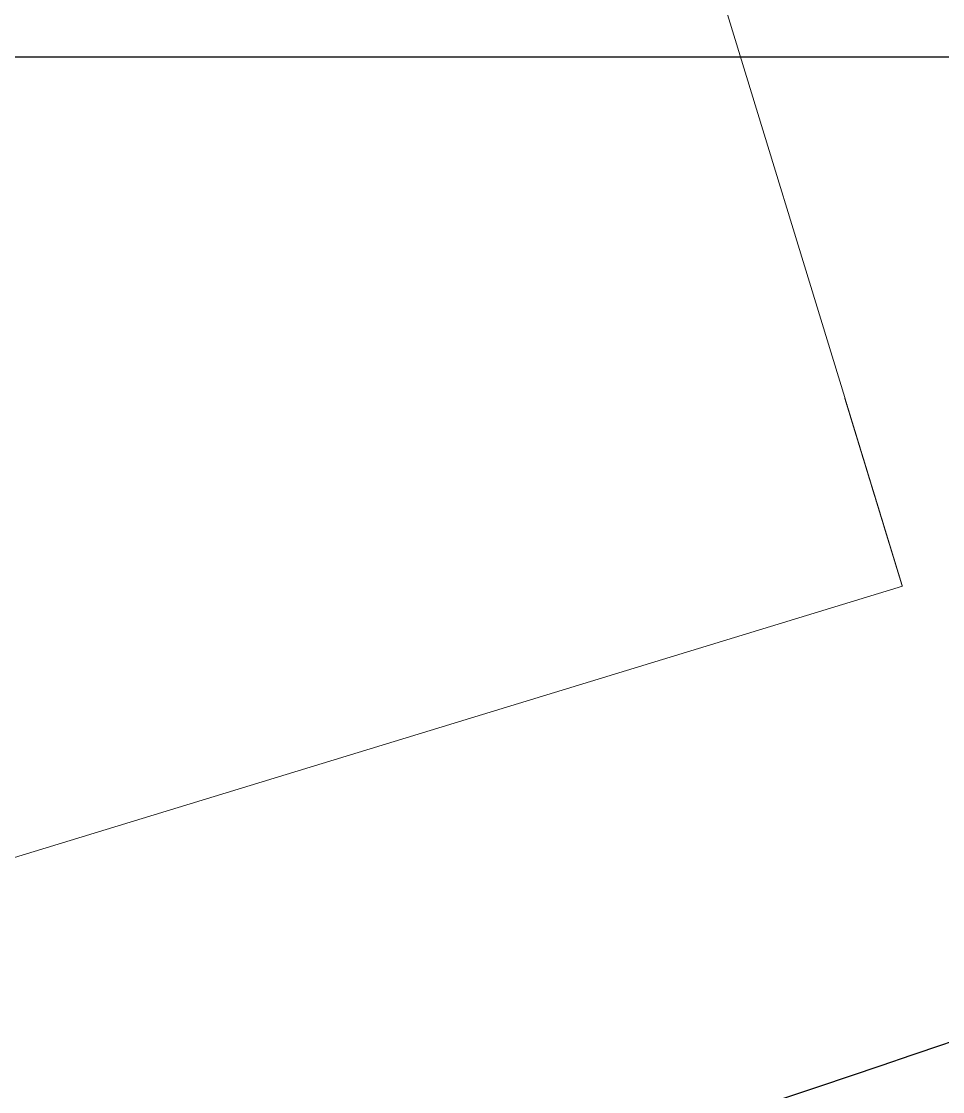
# Model space of a CAD drawing. Header units: millimetres. Extents: x 27525 to 1347740, y 16401 to 59429.
# Drawn here: x 648927 to 649394, y 35894 to 36437 of the extents above; entities that cross this region are included whole.
import ezdxf
from ezdxf.lldxf.tags import DXFTag

# ---------------------------------------------------------------- set-up
doc = ezdxf.new("R2010")
doc.units = ezdxf.units.MM
doc.layers.add('Eletruto embutido no piso', color=4, linetype='HIDDEN')
doc.layers.add('Mobiliário', color=151, linetype='Continuous', lineweight=9, plot=False)
tags = doc.linetypes.add('HIDDEN', pattern=[0.375, 0.25, -0.125]).pattern_tags.tags
tags[6:7] = [DXFTag(74, 4), DXFTag(75, 0), DXFTag(340, '0'), DXFTag(46, 1.0), DXFTag(50, 0.0), DXFTag(44, 0.0), DXFTag(45, 0.0)]
tags[4:5] = [DXFTag(74, 4), DXFTag(75, 0), DXFTag(340, '0'), DXFTag(46, 1.0), DXFTag(50, 0.0), DXFTag(44, 0.0), DXFTag(45, 0.0)]

msp = doc.modelspace()

# ---------------------------------------------------------------- linework, layer by layer
at = {"layer": 'Eletruto embutido no piso', "ltscale": 400}
msp.add_line((648441.234, 36418.606), (650329.577, 36418.606), dxfattribs=at)
msp.add_arc((646287.56, 44975.174), 9574.912, 286.762752, 299.3755279, dxfattribs=at)
at = {"layer": 'Mobiliário'}
for p, q in [((649212.881, 36676.034), (649344.316, 36245.917)), ((648595.848, 35912.636), (649373.54, 36150.282))]:
    msp.add_line(p, q, dxfattribs=at)
msp.add_lwpolyline([(649344.316, 36245.917), (649344.362, 36245.767), (649344.408, 36245.617), (649344.454, 36245.467), (649344.5, 36245.317), (649344.545, 36245.167), (649344.591, 36245.017), (649344.637, 36244.867), (649344.683, 36244.717), (649344.729, 36244.567), (649344.775, 36244.418), (649344.82, 36244.268), (649344.866, 36244.118), (649344.912, 36243.968), (649344.958, 36243.818), (649345.004, 36243.668), (649345.049, 36243.518), (649345.095, 36243.368), (649345.141, 36243.218), (649345.187, 36243.068), (649345.233, 36242.918), (649345.278, 36242.769), (649345.324, 36242.619), (649345.37, 36242.469), (649345.416, 36242.319), (649345.462, 36242.169), (649345.507, 36242.019), (649345.553, 36241.869), (649345.599, 36241.719), (649345.645, 36241.569), (649345.691, 36241.419), (649345.737, 36241.269), (649345.782, 36241.12), (649345.828, 36240.97), (649345.874, 36240.82), (649345.92, 36240.67), (649345.966, 36240.52), (649346.011, 36240.37), (649346.057, 36240.22), (649346.103, 36240.07), (649346.149, 36239.92), (649346.195, 36239.77), (649346.24, 36239.62), (649346.286, 36239.471), (649346.332, 36239.321), (649346.378, 36239.171), (649346.424, 36239.021), (649346.469, 36238.871), (649346.515, 36238.721), (649346.561, 36238.571), (649346.607, 36238.421), (649346.653, 36238.271), (649346.698, 36238.121), (649346.744, 36237.972), (649346.79, 36237.822), (649346.836, 36237.672), (649346.882, 36237.522), (649346.928, 36237.372), (649346.973, 36237.222), (649347.019, 36237.072), (649347.065, 36236.922), (649347.111, 36236.772), (649347.157, 36236.622), (649347.202, 36236.472), (649347.248, 36236.323), (649347.294, 36236.173), (649347.34, 36236.023), (649347.386, 36235.873), (649347.431, 36235.723), (649347.477, 36235.573), (649347.523, 36235.423), (649347.569, 36235.273), (649347.614, 36235.124), (649347.66, 36234.976), (649347.705, 36234.828), (649347.75, 36234.68), (649347.795, 36234.532), (649347.84, 36234.384), (649347.886, 36234.236), (649347.931, 36234.088), (649347.976, 36233.94), (649348.021, 36233.792), (649348.067, 36233.644), (649348.112, 36233.496), (649348.157, 36233.348), (649348.202, 36233.2), (649348.248, 36233.052), (649348.293, 36232.904), (649348.338, 36232.756), (649348.383, 36232.608), (649348.429, 36232.46), (649348.474, 36232.312), (649348.519, 36232.164), (649348.564, 36232.016), (649348.609, 36231.868), (649348.655, 36231.72), (649348.7, 36231.572), (649348.745, 36231.424), (649348.79, 36231.276), (649348.836, 36231.128), (649348.881, 36230.98), (649348.926, 36230.832), (649348.971, 36230.684), (649349.017, 36230.536), (649349.062, 36230.388), (649349.107, 36230.24), (649349.152, 36230.092), (649349.197, 36229.944), (649349.243, 36229.796), (649349.288, 36229.648), (649349.333, 36229.499), (649349.378, 36229.351), (649349.424, 36229.203), (649349.469, 36229.055), (649349.514, 36228.907), (649349.559, 36228.759), (649349.605, 36228.611), (649349.65, 36228.463), (649349.695, 36228.315), (649349.74, 36228.167), (649349.785, 36228.019), (649349.831, 36227.871), (649349.876, 36227.723), (649349.921, 36227.575), (649349.966, 36227.427), (649350.012, 36227.279), (649350.057, 36227.131), (649350.102, 36226.983), (649350.147, 36226.835), (649350.193, 36226.687), (649350.238, 36226.539), (649350.283, 36226.391), (649350.328, 36226.243), (649350.374, 36226.095), (649350.419, 36225.947), (649350.464, 36225.799), (649350.509, 36225.651), (649350.554, 36225.503), (649350.6, 36225.355), (649350.645, 36225.207), (649350.69, 36225.059), (649350.735, 36224.911), (649350.781, 36224.763), (649350.826, 36224.615), (649350.87, 36224.471), (649350.914, 36224.327), (649350.958, 36224.182), (649351.002, 36224.038), (649351.046, 36223.894), (649351.09, 36223.75), (649351.134, 36223.605), (649351.178, 36223.461), (649351.222, 36223.317), (649351.267, 36223.173), (649351.311, 36223.028), (649351.355, 36222.884), (649351.399, 36222.74), (649351.443, 36222.595), (649351.487, 36222.451), (649351.531, 36222.307), (649351.575, 36222.163), (649351.619, 36222.018), (649351.663, 36221.874), (649351.707, 36221.73), (649351.752, 36221.586), (649351.796, 36221.441), (649351.84, 36221.297), (649351.884, 36221.153), (649351.928, 36221.008), (649351.972, 36220.864), (649352.016, 36220.72), (649352.06, 36220.576), (649352.104, 36220.431), (649352.148, 36220.287), (649352.192, 36220.143), (649352.236, 36219.998), (649352.281, 36219.854), (649352.325, 36219.71), (649352.369, 36219.566), (649352.413, 36219.421), (649352.457, 36219.277), (649352.501, 36219.133), (649352.545, 36218.989), (649352.589, 36218.844), (649352.633, 36218.7), (649352.677, 36218.556), (649352.721, 36218.411), (649352.766, 36218.267), (649352.81, 36218.123), (649352.854, 36217.979), (649352.898, 36217.834), (649352.942, 36217.69), (649352.986, 36217.546), (649353.03, 36217.402), (649353.074, 36217.257), (649353.118, 36217.113), (649353.162, 36216.969), (649353.206, 36216.824), (649353.25, 36216.68), (649353.295, 36216.536), (649353.339, 36216.392), (649353.383, 36216.247), (649353.427, 36216.103), (649353.471, 36215.959), (649353.515, 36215.814), (649353.559, 36215.67), (649353.603, 36215.526), (649353.647, 36215.382), (649353.691, 36215.237), (649353.735, 36215.093), (649353.78, 36214.949), (649353.824, 36214.805), (649353.868, 36214.66), (649353.912, 36214.516), (649353.956, 36214.372), (649353.999, 36214.231), (649354.041, 36214.093), (649354.084, 36213.954), (649354.126, 36213.815), (649354.168, 36213.677), (649354.211, 36213.538), (649354.253, 36213.399), (649354.295, 36213.26), (649354.338, 36213.122), (649354.38, 36212.983), (649354.423, 36212.844), (649354.465, 36212.706), (649354.507, 36212.567), (649354.55, 36212.428), (649354.592, 36212.289), (649354.635, 36212.151), (649354.677, 36212.012), (649354.719, 36211.873), (649354.762, 36211.735), (649354.804, 36211.596), (649354.847, 36211.457), (649354.889, 36211.318), (649354.931, 36211.18), (649354.974, 36211.041), (649355.016, 36210.902), (649355.058, 36210.764), (649355.101, 36210.625), (649355.143, 36210.486), (649355.186, 36210.347), (649355.228, 36210.209), (649355.27, 36210.07), (649355.313, 36209.931), (649355.355, 36209.793), (649355.398, 36209.654), (649355.44, 36209.515), (649355.482, 36209.376), (649355.525, 36209.238), (649355.567, 36209.099), (649355.61, 36208.96), (649355.652, 36208.822), (649355.694, 36208.683), (649355.737, 36208.544), (649355.779, 36208.405), (649355.821, 36208.267), (649355.864, 36208.128), (649355.906, 36207.989), (649355.949, 36207.851), (649355.991, 36207.712), (649356.033, 36207.573), (649356.076, 36207.434), (649356.118, 36207.296), (649356.161, 36207.157), (649356.203, 36207.018), (649356.245, 36206.88), (649356.288, 36206.741), (649356.33, 36206.602), (649356.373, 36206.463), (649356.415, 36206.325), (649356.457, 36206.186), (649356.5, 36206.047), (649356.542, 36205.909), (649356.584, 36205.77), (649356.627, 36205.631), (649356.669, 36205.492), (649356.712, 36205.354), (649356.754, 36205.215), (649356.796, 36205.076), (649356.839, 36204.938), (649356.881, 36204.799), (649356.924, 36204.66), (649356.966, 36204.521), (649357.008, 36204.385), (649357.048, 36204.253), (649357.088, 36204.122), (649357.128, 36203.991), (649357.168, 36203.859), (649357.208, 36203.728), (649357.249, 36203.596), (649357.289, 36203.465), (649357.329, 36203.334), (649357.369, 36203.202), (649357.409, 36203.071), (649357.449, 36202.939), (649357.49, 36202.808), (649357.53, 36202.676), (649357.57, 36202.545), (649357.61, 36202.414), (649357.65, 36202.282), (649357.69, 36202.151), (649357.731, 36202.019), (649357.771, 36201.888), (649357.811, 36201.757), (649357.851, 36201.625), (649357.891, 36201.494), (649357.931, 36201.362), (649357.971, 36201.231), (649358.012, 36201.1), (649358.052, 36200.968), (649358.092, 36200.837), (649358.132, 36200.705), (649358.172, 36200.574), (649358.212, 36200.443), (649358.253, 36200.311), (649358.293, 36200.18), (649358.333, 36200.048), (649358.373, 36199.917), (649358.413, 36199.785), (649358.453, 36199.654), (649358.493, 36199.523), (649358.534, 36199.391), (649358.574, 36199.26), (649358.614, 36199.128), (649358.654, 36198.997), (649358.694, 36198.866), (649358.734, 36198.734), (649358.775, 36198.603), (649358.815, 36198.471), (649358.855, 36198.34), (649358.895, 36198.209), (649358.935, 36198.077), (649358.975, 36197.946), (649359.016, 36197.814), (649359.056, 36197.683), (649359.096, 36197.552), (649359.136, 36197.42), (649359.176, 36197.289), (649359.216, 36197.157), (649359.256, 36197.026), (649359.297, 36196.894), (649359.337, 36196.763), (649359.377, 36196.632), (649359.417, 36196.5), (649359.457, 36196.369), (649359.497, 36196.237), (649359.538, 36196.106), (649359.578, 36195.975), (649359.618, 36195.843), (649359.658, 36195.712), (649359.698, 36195.58), (649359.738, 36195.449), (649359.778, 36195.318), (649359.819, 36195.186), (649359.859, 36195.055), (649359.897, 36194.931), (649359.934, 36194.809), (649359.971, 36194.686), (649360.009, 36194.564), (649360.046, 36194.441), (649360.084, 36194.319), (649360.121, 36194.196), (649360.159, 36194.074), (649360.196, 36193.951), (649360.233, 36193.829), (649360.271, 36193.706), (649360.308, 36193.584), (649360.346, 36193.462), (649360.383, 36193.339), (649360.42, 36193.217), (649360.458, 36193.094), (649360.495, 36192.972), (649360.533, 36192.849), (649360.57, 36192.727), (649360.608, 36192.604), (649360.645, 36192.482), (649360.682, 36192.36), (649360.72, 36192.237), (649360.757, 36192.115), (649360.795, 36191.992), (649360.832, 36191.87), (649360.869, 36191.747), (649360.907, 36191.625), (649360.944, 36191.502), (649360.982, 36191.38), (649361.019, 36191.257), (649361.057, 36191.135), (649361.094, 36191.013), (649361.131, 36190.89), (649361.169, 36190.768), (649361.206, 36190.645), (649361.244, 36190.523), (649361.281, 36190.4), (649361.318, 36190.278), (649361.356, 36190.155), (649361.393, 36190.033), (649361.431, 36189.911), (649361.468, 36189.788), (649361.506, 36189.666), (649361.543, 36189.543), (649361.58, 36189.421), (649361.618, 36189.298), (649361.655, 36189.176), (649361.693, 36189.053), (649361.73, 36188.931), (649361.768, 36188.808), (649361.805, 36188.686), (649361.842, 36188.564), (649361.88, 36188.441), (649361.917, 36188.319), (649361.955, 36188.196), (649361.992, 36188.074), (649362.029, 36187.951), (649362.067, 36187.829), (649362.104, 36187.706), (649362.142, 36187.584), (649362.179, 36187.461), (649362.217, 36187.339), (649362.254, 36187.217), (649362.291, 36187.094), (649362.329, 36186.972), (649362.366, 36186.849), (649362.404, 36186.727), (649362.441, 36186.604), (649362.478, 36186.482), (649362.516, 36186.359), (649362.552, 36186.241), (649362.586, 36186.13), (649362.62, 36186.018), (649362.655, 36185.906), (649362.689, 36185.794), (649362.723, 36185.682), (649362.757, 36185.57), (649362.791, 36185.458), (649362.826, 36185.346), (649362.86, 36185.234), (649362.894, 36185.122), (649362.928, 36185.01), (649362.962, 36184.898), (649362.997, 36184.786), (649363.031, 36184.674), (649363.065, 36184.562), (649363.099, 36184.45), (649363.134, 36184.338), (649363.168, 36184.226), (649363.202, 36184.114), (649363.236, 36184.002), (649363.27, 36183.89), (649363.305, 36183.778), (649363.339, 36183.667), (649363.373, 36183.555), (649363.407, 36183.443), (649363.441, 36183.331), (649363.476, 36183.219), (649363.51, 36183.107), (649363.544, 36182.995), (649363.578, 36182.883), (649363.612, 36182.771), (649363.647, 36182.659), (649363.681, 36182.547), (649363.715, 36182.435), (649363.749, 36182.323), (649363.784, 36182.211), (649363.818, 36182.099), (649363.852, 36181.987), (649363.886, 36181.875), (649363.92, 36181.763), (649363.955, 36181.651), (649363.989, 36181.539), (649364.023, 36181.427), (649364.057, 36181.316), (649364.091, 36181.204), (649364.126, 36181.092), (649364.16, 36180.98), (649364.194, 36180.868), (649364.228, 36180.756), (649364.262, 36180.644), (649364.297, 36180.532), (649364.331, 36180.42), (649364.365, 36180.308), (649364.399, 36180.196), (649364.434, 36180.084), (649364.468, 36179.972), (649364.502, 36179.86), (649364.536, 36179.748), (649364.57, 36179.636), (649364.605, 36179.524), (649364.639, 36179.412), (649364.673, 36179.3), (649364.707, 36179.188), (649364.741, 36179.076), (649364.776, 36178.964), (649364.81, 36178.853), (649364.844, 36178.741), (649364.878, 36178.629), (649364.912, 36178.517), (649364.947, 36178.405), (649364.981, 36178.293), (649365.011, 36178.193), (649365.042, 36178.093), (649365.073, 36177.993), (649365.103, 36177.893), (649365.134, 36177.793), (649365.164, 36177.692), (649365.195, 36177.592), (649365.225, 36177.492), (649365.256, 36177.392), (649365.287, 36177.292), (649365.317, 36177.192), (649365.348, 36177.092), (649365.378, 36176.992), (649365.409, 36176.892), (649365.439, 36176.792), (649365.47, 36176.692), (649365.501, 36176.592), (649365.531, 36176.492), (649365.562, 36176.392), (649365.592, 36176.292), (649365.623, 36176.192), (649365.653, 36176.092), (649365.684, 36175.992), (649365.715, 36175.892), (649365.745, 36175.792), (649365.776, 36175.692), (649365.806, 36175.591), (649365.837, 36175.491), (649365.867, 36175.391), (649365.898, 36175.291), (649365.929, 36175.191), (649365.959, 36175.091), (649365.99, 36174.991), (649366.02, 36174.891), (649366.051, 36174.791), (649366.081, 36174.691), (649366.112, 36174.591), (649366.143, 36174.491), (649366.173, 36174.391), (649366.204, 36174.291), (649366.234, 36174.191), (649366.265, 36174.091), (649366.295, 36173.991), (649366.326, 36173.891), (649366.357, 36173.791), (649366.387, 36173.691), (649366.418, 36173.591), (649366.448, 36173.49), (649366.479, 36173.39), (649366.51, 36173.29), (649366.54, 36173.19), (649366.571, 36173.09), (649366.601, 36172.99), (649366.632, 36172.89), (649366.662, 36172.79), (649366.693, 36172.69), (649366.724, 36172.59), (649366.754, 36172.49), (649366.785, 36172.39), (649366.815, 36172.29), (649366.846, 36172.19), (649366.876, 36172.09), (649366.907, 36171.99), (649366.938, 36171.89), (649366.968, 36171.79), (649366.999, 36171.69), (649367.029, 36171.59), (649367.06, 36171.49), (649367.09, 36171.389), (649367.121, 36171.289), (649367.152, 36171.189), (649367.18, 36171.097), (649367.206, 36171.01), (649367.233, 36170.923), (649367.259, 36170.836), (649367.286, 36170.749), (649367.313, 36170.662), (649367.339, 36170.576), (649367.366, 36170.489), (649367.392, 36170.402), (649367.419, 36170.315), (649367.445, 36170.228), (649367.472, 36170.141), (649367.498, 36170.054), (649367.525, 36169.967), (649367.552, 36169.88), (649367.578, 36169.794), (649367.605, 36169.707), (649367.631, 36169.62), (649367.658, 36169.533), (649367.684, 36169.446), (649367.711, 36169.359), (649367.737, 36169.272), (649367.764, 36169.185), (649367.79, 36169.099), (649367.817, 36169.012), (649367.844, 36168.925), (649367.87, 36168.838), (649367.897, 36168.751), (649367.923, 36168.664), (649367.95, 36168.577), (649367.976, 36168.49), (649368.003, 36168.403), (649368.029, 36168.317), (649368.056, 36168.23), (649368.082, 36168.143), (649368.109, 36168.056), (649368.136, 36167.969), (649368.162, 36167.882), (649368.189, 36167.795), (649368.215, 36167.708), (649368.242, 36167.622), (649368.268, 36167.535), (649368.295, 36167.448), (649368.321, 36167.361), (649368.348, 36167.274), (649368.375, 36167.187), (649368.401, 36167.1), (649368.428, 36167.013), (649368.454, 36166.926), (649368.481, 36166.84), (649368.507, 36166.753), (649368.534, 36166.666), (649368.56, 36166.579), (649368.587, 36166.492), (649368.613, 36166.405), (649368.64, 36166.318), (649368.667, 36166.231), (649368.693, 36166.144), (649368.72, 36166.058), (649368.746, 36165.971), (649368.773, 36165.884), (649368.799, 36165.797), (649368.826, 36165.71), (649368.852, 36165.623), (649368.879, 36165.536), (649368.906, 36165.449), (649368.932, 36165.363), (649368.959, 36165.276), (649368.985, 36165.189), (649369.012, 36165.102), (649369.038, 36165.015), (649369.064, 36164.93), (649369.086, 36164.858), (649369.109, 36164.785), (649369.131, 36164.712), (649369.153, 36164.64), (649369.175, 36164.567), (649369.197, 36164.494), (649369.22, 36164.422), (649369.242, 36164.349), (649369.264, 36164.277), (649369.286, 36164.204), (649369.308, 36164.131), (649369.331, 36164.059), (649369.353, 36163.986), (649369.375, 36163.913), (649369.397, 36163.841), (649369.419, 36163.768), (649369.442, 36163.695), (649369.464, 36163.623), (649369.486, 36163.55), (649369.508, 36163.478), (649369.53, 36163.405), (649369.552, 36163.332), (649369.575, 36163.26), (649369.597, 36163.187), (649369.619, 36163.114), (649369.641, 36163.042), (649369.663, 36162.969), (649369.686, 36162.897), (649369.708, 36162.824), (649369.73, 36162.751), (649369.752, 36162.679), (649369.774, 36162.606), (649369.797, 36162.533), (649369.819, 36162.461), (649369.841, 36162.388), (649369.863, 36162.316), (649369.885, 36162.243), (649369.908, 36162.17), (649369.93, 36162.098), (649369.952, 36162.025), (649369.974, 36161.952), (649369.996, 36161.88), (649370.019, 36161.807), (649370.041, 36161.735), (649370.063, 36161.662), (649370.085, 36161.589), (649370.107, 36161.517), (649370.13, 36161.444), (649370.152, 36161.371), (649370.174, 36161.299), (649370.196, 36161.226), (649370.218, 36161.154), (649370.24, 36161.081), (649370.263, 36161.008), (649370.285, 36160.936), (649370.307, 36160.863), (649370.329, 36160.79), (649370.351, 36160.718), (649370.374, 36160.645), (649370.396, 36160.573), (649370.418, 36160.5), (649370.44, 36160.427), (649370.462, 36160.355), (649370.485, 36160.282), (649370.507, 36160.209), (649370.529, 36160.137), (649370.551, 36160.064), (649370.573, 36159.992), (649370.596, 36159.919), (649370.618, 36159.846), (649370.64, 36159.774), (649370.659, 36159.712), (649370.676, 36159.654), (649370.694, 36159.597), (649370.712, 36159.539), (649370.729, 36159.482), (649370.747, 36159.425), (649370.764, 36159.367), (649370.782, 36159.31), (649370.799, 36159.252), (649370.817, 36159.195), (649370.834, 36159.137), (649370.852, 36159.08), (649370.87, 36159.022), (649370.887, 36158.965), (649370.905, 36158.907), (649370.922, 36158.85), (649370.94, 36158.793), (649370.957, 36158.735), (649370.975, 36158.678), (649370.992, 36158.62), (649371.01, 36158.563), (649371.028, 36158.505), (649371.045, 36158.448), (649371.063, 36158.39), (649371.08, 36158.333), (649371.098, 36158.275), (649371.115, 36158.218), (649371.133, 36158.16), (649371.15, 36158.103), (649371.168, 36158.046), (649371.186, 36157.988), (649371.203, 36157.931), (649371.221, 36157.873), (649371.238, 36157.816), (649371.256, 36157.758), (649371.273, 36157.701), (649371.291, 36157.643), (649371.308, 36157.586), (649371.326, 36157.528), (649371.344, 36157.471), (649371.361, 36157.414), (649371.379, 36157.356), (649371.396, 36157.299), (649371.414, 36157.241), (649371.431, 36157.184), (649371.449, 36157.126), (649371.466, 36157.069), (649371.484, 36157.011), (649371.502, 36156.954), (649371.519, 36156.896), (649371.537, 36156.839), (649371.554, 36156.781), (649371.572, 36156.724), (649371.589, 36156.667), (649371.607, 36156.609), (649371.625, 36156.552), (649371.642, 36156.494), (649371.66, 36156.437), (649371.677, 36156.379), (649371.695, 36156.322), (649371.712, 36156.264), (649371.73, 36156.207), (649371.747, 36156.149), (649371.765, 36156.092), (649371.783, 36156.035), (649371.8, 36155.977), (649371.818, 36155.92), (649371.835, 36155.862), (649371.853, 36155.805), (649371.87, 36155.747), (649371.888, 36155.69), (649371.904, 36155.637), (649371.917, 36155.595), (649371.929, 36155.554), (649371.942, 36155.512), (649371.955, 36155.471), (649371.968, 36155.429), (649371.98, 36155.387), (649371.993, 36155.346), (649372.006, 36155.304), (649372.018, 36155.263), (649372.031, 36155.221), (649372.044, 36155.18), (649372.056, 36155.138), (649372.069, 36155.097), (649372.082, 36155.055), (649372.095, 36155.013), (649372.107, 36154.972), (649372.12, 36154.93), (649372.133, 36154.889), (649372.145, 36154.847), (649372.158, 36154.806), (649372.171, 36154.764), (649372.183, 36154.722), (649372.196, 36154.681), (649372.209, 36154.639), (649372.222, 36154.598), (649372.234, 36154.556), (649372.247, 36154.515), (649372.26, 36154.473), (649372.272, 36154.432), (649372.285, 36154.39), (649372.298, 36154.348), (649372.31, 36154.307), (649372.323, 36154.265), (649372.336, 36154.224), (649372.349, 36154.182), (649372.361, 36154.141), (649372.374, 36154.099), (649372.387, 36154.057), (649372.399, 36154.016), (649372.412, 36153.974), (649372.425, 36153.933), (649372.438, 36153.891), (649372.45, 36153.85), (649372.463, 36153.808), (649372.476, 36153.766), (649372.488, 36153.725), (649372.501, 36153.683), (649372.514, 36153.642), (649372.526, 36153.6), (649372.539, 36153.559), (649372.552, 36153.517), (649372.565, 36153.476), (649372.577, 36153.434), (649372.59, 36153.392), (649372.603, 36153.351), (649372.615, 36153.309), (649372.628, 36153.268), (649372.641, 36153.226), (649372.653, 36153.185), (649372.666, 36153.143), (649372.679, 36153.101), (649372.692, 36153.06), (649372.704, 36153.018), (649372.717, 36152.977), (649372.73, 36152.935), (649372.742, 36152.894), (649372.755, 36152.852), (649372.768, 36152.81), (649372.78, 36152.769), (649372.793, 36152.727), (649372.806, 36152.686), (649372.814, 36152.658), (649372.822, 36152.633), (649372.83, 36152.608), (649372.837, 36152.583), (649372.845, 36152.558), (649372.853, 36152.533), (649372.86, 36152.507), (649372.868, 36152.482), (649372.876, 36152.457), (649372.883, 36152.432), (649372.891, 36152.407), (649372.899, 36152.382), (649372.906, 36152.356), (649372.914, 36152.331), (649372.922, 36152.306), (649372.93, 36152.281), (649372.937, 36152.256), (649372.945, 36152.231), (649372.953, 36152.206), (649372.96, 36152.18), (649372.968, 36152.155), (649372.976, 36152.13), (649372.983, 36152.105), (649372.991, 36152.08), (649372.999, 36152.055), (649373.006, 36152.03), (649373.014, 36152.004), (649373.022, 36151.979), (649373.029, 36151.954), (649373.037, 36151.929), (649373.045, 36151.904), (649373.053, 36151.879), (649373.06, 36151.853), (649373.068, 36151.828), (649373.076, 36151.803), (649373.083, 36151.778), (649373.091, 36151.753), (649373.099, 36151.728), (649373.106, 36151.703), (649373.114, 36151.677), (649373.122, 36151.652), (649373.129, 36151.627), (649373.137, 36151.602), (649373.145, 36151.577), (649373.152, 36151.552), (649373.16, 36151.527), (649373.168, 36151.501), (649373.175, 36151.476), (649373.183, 36151.451), (649373.191, 36151.426), (649373.199, 36151.401), (649373.206, 36151.376), (649373.214, 36151.35), (649373.222, 36151.325), (649373.229, 36151.3), (649373.237, 36151.275), (649373.245, 36151.25), (649373.252, 36151.225), (649373.26, 36151.2), (649373.268, 36151.174), (649373.275, 36151.149), (649373.283, 36151.124), (649373.291, 36151.099), (649373.298, 36151.074), (649373.306, 36151.049), (649373.314, 36151.024), (649373.321, 36150.998), (649373.329, 36150.973), (649373.337, 36150.948), (649373.345, 36150.923), (649373.352, 36150.898), (649373.358, 36150.88), (649373.36, 36150.871), (649373.363, 36150.863), (649373.365, 36150.855), (649373.368, 36150.846), (649373.371, 36150.838), (649373.373, 36150.829), (649373.376, 36150.821), (649373.378, 36150.812), (649373.381, 36150.804), (649373.383, 36150.796), (649373.386, 36150.787), (649373.389, 36150.779), (649373.391, 36150.77), (649373.394, 36150.762), (649373.396, 36150.754), (649373.399, 36150.745), (649373.401, 36150.737), (649373.404, 36150.728), (649373.407, 36150.72), (649373.409, 36150.711), (649373.412, 36150.703), (649373.414, 36150.695), (649373.417, 36150.686), (649373.419, 36150.678), (649373.422, 36150.669), (649373.425, 36150.661), (649373.427, 36150.652), (649373.43, 36150.644), (649373.432, 36150.636), (649373.435, 36150.627), (649373.437, 36150.619), (649373.44, 36150.61), (649373.443, 36150.602), (649373.445, 36150.594), (649373.448, 36150.585), (649373.45, 36150.577), (649373.453, 36150.568), (649373.455, 36150.56), (649373.458, 36150.551), (649373.461, 36150.543), (649373.463, 36150.535), (649373.466, 36150.526), (649373.468, 36150.518), (649373.471, 36150.509), (649373.473, 36150.501), (649373.476, 36150.493), (649373.479, 36150.484), (649373.481, 36150.476), (649373.484, 36150.467), (649373.486, 36150.459), (649373.489, 36150.45), (649373.491, 36150.442), (649373.494, 36150.434), (649373.497, 36150.425), (649373.499, 36150.417), (649373.502, 36150.408), (649373.504, 36150.4), (649373.507, 36150.392), (649373.51, 36150.383), (649373.512, 36150.375), (649373.515, 36150.366), (649373.517, 36150.358), (649373.52, 36150.349), (649373.522, 36150.341), (649373.525, 36150.333), (649373.528, 36150.324), (649373.53, 36150.316), (649373.533, 36150.307), (649373.535, 36150.299), (649373.538, 36150.29), (649373.54, 36150.282)], dxfattribs=at)

doc.saveas('drawing.dxf')
